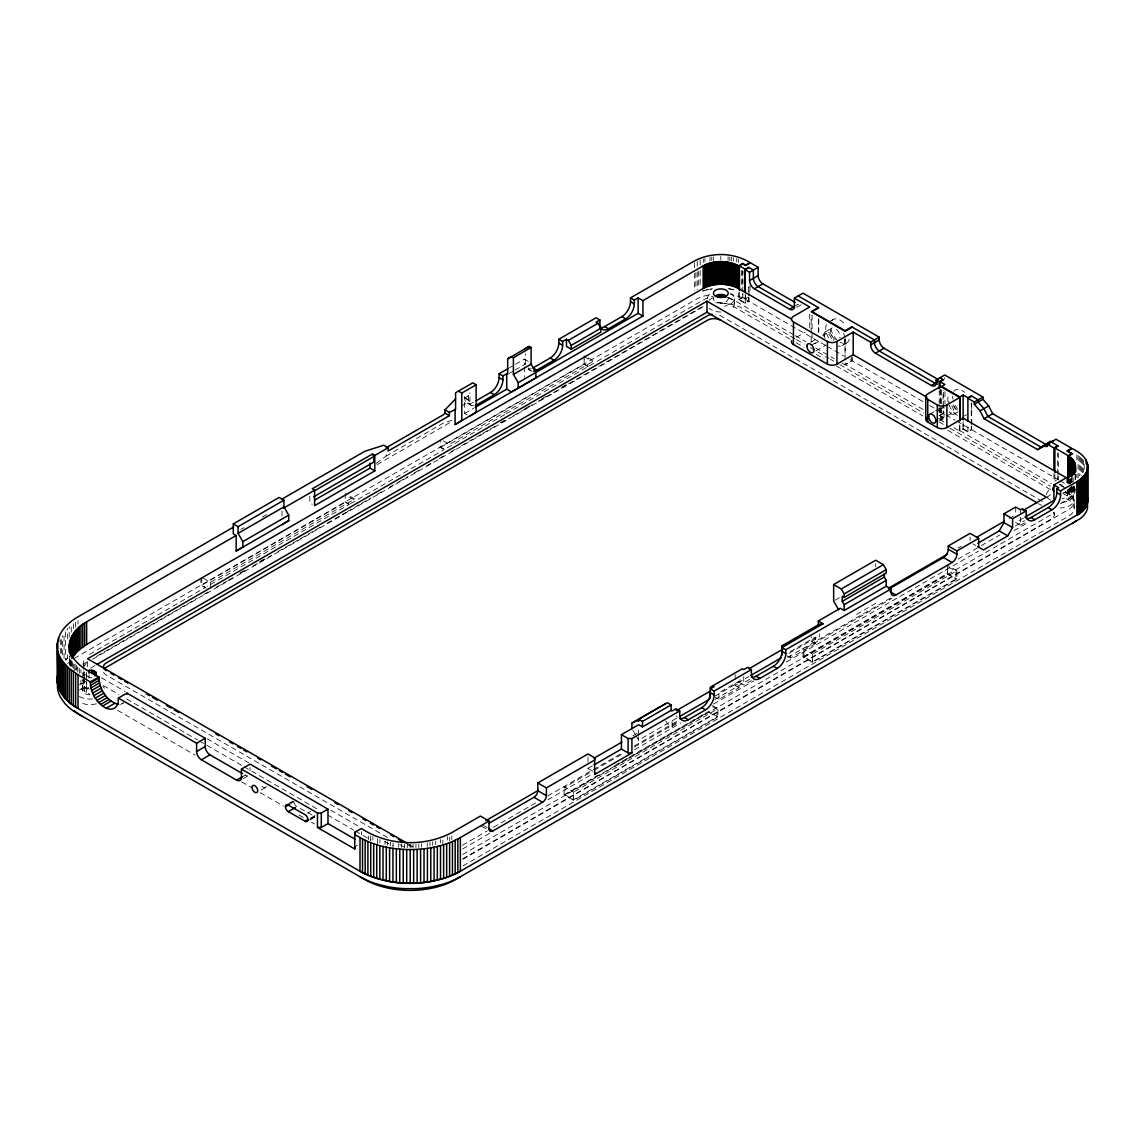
<?xml version="1.0" encoding="UTF-8"?>
<svg xmlns="http://www.w3.org/2000/svg" width="1145" height="1145" viewBox="0 0 1145 1145"><rect width="100%" height="100%" fill="white"/><g stroke="black" fill="none" stroke-linecap="round" stroke-linejoin="round"><path stroke-width="0.75" stroke-dasharray="5 3.75" d="M60.313 653.409L60.313 639.239M61.401 653.28L61.401 639.096M62.646 654.94L62.646 635.446M64.063 658.418L64.063 633.614M65.623 631.811L65.623 660.164L69.215 656.715M67.34 658.418L67.34 654.868M67.34 638.924L67.34 628.29M69.215 637.221L69.215 626.601M69.487 665.03L69.487 656.185M69.702 656.099L69.702 665.116L71.176 660.193M70.045 664.715L70.045 656.5M70.546 666.361L70.546 659.405M71.176 666.247L71.176 659.291M71.219 632.04L71.219 624.955M71.949 666.118L71.949 660.894M72.851 667.692L72.851 660.737M73.352 628.677L73.352 623.367M73.895 669.252L73.895 662.282M75.055 669.038L75.055 663.814M75.627 627.159L75.627 621.85M76.357 670.526L76.357 665.302M77.774 671.972L77.774 666.748M78.032 623.925L78.032 620.39M79.32 673.375L79.32 668.15M80.98 679.958L80.98 688.66L89.739 694.228M80.98 673.002L80.98 669.524M82.769 689.977L82.769 679.529M82.769 677.797L82.769 669.095M83.571 669.267L83.571 662.64M84.644 691.236L84.644 680.803M84.644 679.057L84.644 672.101M86.634 692.439L86.634 682.005M86.634 680.259L86.634 673.303M282.028 515.908L282.028 510.742M309.823 496.272L309.823 502.913L312.213 504.301M361.434 834.891L361.434 831.685M368.604 839.571L368.604 836.093M370.694 840.716L370.694 835.506M372.884 840.072L372.884 836.594M377.506 843.793L377.506 838.569M379.954 842.949L379.954 839.471M385.035 844.523L385.035 841.031M376.175 463.367L386.208 456.025L386.208 452.719M387.683 845.196L387.683 841.704M390.373 845.797L390.373 842.305M393.107 846.312L393.107 842.834M398.703 847.128L398.703 843.636M401.551 847.414L401.551 843.922M404.414 847.615L404.414 844.137M407.291 847.729L407.291 844.251M410.182 847.772L410.182 844.294M413.073 847.729L413.073 844.251M415.95 847.615L415.95 844.137M418.812 847.414L418.812 843.922M421.646 847.128L421.646 843.636M427.257 846.312L427.257 842.834M429.99 845.797L429.99 842.305M432.681 845.196L432.681 841.704M435.315 844.523L435.315 841.031M440.41 842.949L440.41 839.471M504.716 414.647L444.589 449.355L440.768 447.151L440.768 440.968M442.843 843.793L442.843 840.315M447.48 840.072L447.48 836.594M449.67 840.716L449.67 837.238M451.76 839.571L451.76 836.093M473.271 402.425A12.166 7.027 -60 0 1 464.67 397.458L464.67 394.896M473.801 405.774A12.166 7.027 -60 0 1 468.491 399.662L468.491 395.841L464.67 393.622M461.306 406.06L469.922 401.094L469.922 392.792M515.035 370.064L525.355 364.11L524.396 363.552L528.217 361.348L524.396 359.129L524.396 362.965A12.166 7.027 -60 0 0 524.567 364.811M525.355 364.11L525.355 353.776M712.691 706.794L716.999 709.27L716.999 716.999L573.631 799.782L565.029 794.816L565.029 787.087L592.766 771.057M573.631 799.782L573.631 792.054L717.958 708.726L717.958 716.999L573.631 800.326L564.07 794.816L564.07 786.529L573.631 792.054L573.631 800.326M440.768 447.151L584.136 364.382L584.136 359.745M591.979 770.714L587.957 768.395L587.957 763.586M587.957 761.983L587.957 753.982M676.538 718.287L638.624 740.171L638.624 736.75M638.624 735.033L638.624 728.163M665.617 720.749L667.292 723.626L672.072 726.388L672.072 717.815M718.903 699.352L718.903 692.754L738.983 681.175L738.983 687.759L718.903 699.352L715.081 697.133M749.059 297.686L749.059 301.221L745.238 303.425L738.511 299.546L738.511 291.66M735.162 674.548L735.162 685.554L739.942 682.792L739.942 679.629M748.544 297.056L745.667 298.716L742.804 297.056L742.804 293.506M742.804 291.746L742.804 270.478M745.238 303.425L745.238 295.553M745.667 298.716L745.667 295.167M749.059 295.911L749.059 287.051M948.79 567.176L955.946 571.312L955.946 579.041L812.578 661.824L803.976 656.858L803.976 649.129L891.855 598.391M809.715 327.871L809.715 310.467M811.147 341.797L811.147 334.712M811.147 332.937L811.147 315.219M815.44 643.604L790.594 657.96L790.594 651.376L815.44 637.021L815.44 643.604L811.619 641.4L811.619 636.692M812.578 661.824L812.578 654.096L956.905 570.768L956.905 579.041L812.578 662.368L803.017 656.858L803.017 648.571L812.578 654.096L812.578 662.368M811.619 641.4L819.276 636.992L819.276 633.815M852.252 357.254L852.252 360.789L845.082 364.926L845.082 361.391M845.082 359.616L845.082 338.362M939.229 404.385L939.229 388.728M803.976 656.858L947.344 574.074L947.344 567.891M971.719 426.226L971.719 429.776L967.897 431.98L963.117 429.218L959.782 431.15L959.782 420.115M963.117 429.218L963.117 421.331M967.897 431.98L967.897 424.351M971.246 425.954L971.246 429.504L967.897 431.436L963.117 428.674L959.782 430.606L959.782 423.521M971.246 424.18L971.246 402.925M971.719 424.451L971.719 403.197M1023.344 518.07L1015.687 522.478L1020.467 525.24L1020.467 514.935M1020.467 513.218L1020.467 509.783M1053.915 473.772L1053.915 481.644L1056.463 480.17M1057.751 479.44L1057.751 475.891M1057.751 474.116L1057.751 452.862M1068.256 483.619L1068.256 478.882M1074.196 508.137L1074.196 501.51M84.172 675.121L84.172 671.972L83.241 674.205L84.644 676.351M89.224 688.875L84.644 687.386L83.241 685.24L83.413 677.768M1060.513 503.771C1066.224 500.15 1077.245 496.515 1074.84 487.384M83.413 684.08L84.172 683.007M74.253 658.389L697.634 298.487A37.184 21.469 0 0 1 711.202 294.537M509.496 367.745L513.976 365.155M515.465 364.296L524.396 359.129M467.045 414.833L464.67 413.459L464.67 398.045L468.491 395.841M509.153 373.456L513.575 370.908M240.922 529.434L243.985 527.659M262.334 517.068L266.928 514.42M386.208 456.025L443.645 422.877L452.175 420.315M464.67 413.459L473.672 408.25M377.034 464.641L452.504 421.059M201.821 577.395L201.821 585.109L345.189 502.34L349.01 504.544L207.173 586.426M203.252 578.211L210.422 582.361L354.75 499.034L345.189 493.509M89.51 654.367L205.642 587.328L201.821 585.109M350.556 503.657L443.043 450.257M506.262 413.76L704.089 299.532A20.281 11.708 0 0 1 713.178 296.512M239.706 573.173L245.874 569.609M259.743 561.594L265.912 558.044M500.25 422.748L506.405 419.184M524.911 408.507L531.08 404.944M541.871 398.718L546.494 396.041M561.909 387.153L568.077 383.589M82.812 664.3L87.464 661.624M96.752 656.257L197.441 598.119M203.638 594.541L209.836 590.963M216.033 587.399L227.311 580.887M228.413 580.243L234.61 576.665M240.808 573.087L247.263 569.351M253.202 565.931L271.837 555.168M277.977 551.632L321.359 526.586M327.112 523.265L346.148 512.273M347.064 511.743L360.088 504.215M361.634 503.328L370.923 497.96M377.12 494.382L383.317 490.804M389.515 487.226L397.258 482.761M398.803 481.859L408.107 476.492M414.304 472.928L420.501 469.35M426.699 465.772L432.882 462.194M439.079 458.615L445.276 455.037M450.901 451.788L457.671 447.881M461.65 445.577L472.398 439.379M476.263 437.147L482.46 433.569M483.147 433.168L495.427 426.083M501.038 422.834L509.253 418.097M513.432 415.692L519.63 412.114M521.533 411.012L532.282 404.8M538.222 401.38L699.309 308.363A30.414 17.561 0 0 1 701.856 307.06M92.602 659.205L704.089 306.159M90.684 668.036L95.336 665.345M738.511 299.546L742.804 297.056M739.455 292.447L739.455 299.546L742.804 297.614L745.667 299.26L748.057 297.886M739.455 299.546L745.238 302.881L748.587 300.949L748.587 297.399M794.372 306.416L798.194 304.198A6.755 3.907 60 0 1 797.55 306.588M796.791 307.289L801.572 304.541M120.654 704.504L123.517 702.844A19.808 11.436 60 0 1 120.483 704.103M796.419 337.288L805.278 332.179M829.71 321.502L833.302 319.426M825.216 331.907L831.9 328.042M810.846 342.155L816.728 338.748M822.625 335.342L825.574 333.639M811.147 345.346L818.317 341.196M814.782 343.801L818.789 341.482M815.913 350.928L826.218 344.974M842.033 345.604L846.813 342.842M242.869 776.582L245.731 774.922M242.897 778.843L248.637 775.537M261.189 790.05L265.497 787.56M929.711 414.189L934.134 411.627M935.608 410.783L940.031 408.221M940.66 409.08L944.01 407.148L944.01 418.183L940.66 420.115L945.069 422.662M939.229 407.548L939.229 415.42L943.051 413.216L943.051 390.187M940.174 408.336L940.174 415.42L943.523 413.488L943.523 404.629M939.201 420.415L945.097 417.009M946.572 416.15L952.468 412.758M938.542 418.34L941.619 420.115L944.954 418.183L940.174 415.42M954.071 414.104L958.093 411.785M289.155 803.16L293.005 801.099M289.842 803.389L293.306 801.4M291.188 803.361L294.05 801.715M964.147 416.093L966.537 414.705M307.905 813.022L310.782 811.361M310.782 817.988L315.075 815.498M310.08 819.133L314.975 816.299M310.395 819.419L315.075 816.714L296.913 806.681A4.05 2.347 60 0 1 294.151 802.616M309.937 819.849L314.231 817.358M354.735 846.77L357.412 845.225M835.12 600.252L839.543 597.704M1068.027 483.992L1071.605 481.916M632.841 735.791L639.039 732.213M958.021 548.054L961.113 546.265M1009.117 518.556L1013.754 515.865M1069.373 488.729L1071.605 487.441M1068.256 489.917L1072.564 487.441M587.957 768.395L592.523 765.762M715.067 696.045L748.973 676.466M789.034 653.337L818.317 636.434L819.276 636.992M856.546 614.436L875.667 603.401M462.523 845.167L487.298 830.855M493.495 827.277L536.848 802.244M547.682 795.99L622.408 752.852M634.402 745.925L677.754 720.892M714.909 699.438L750.533 678.885M787.688 657.43L890.538 598.048M958.021 559.089L979.691 546.58M981.236 545.678L999.828 534.958M1015.314 526.013L1024.603 520.646M594.312 770.17L623.61 753.267M634.402 747.027L679.1 721.221M672.072 726.388L679.586 722.051M739.942 682.792L743.763 684.996L751.277 680.66M1020.467 525.24L1026.593 521.705M462.609 848.975L490.489 832.873M547.797 799.797L592.724 773.848M634.545 749.703L681.017 722.881M713.535 704.103L753.811 680.846M786.343 662.068L978.417 551.174M1014.041 530.607L1027.981 522.549M564.07 794.816L597.847 775.308M614.736 765.561L708.397 711.489L717.958 716.999M803.017 656.858L947.344 573.53L956.905 579.041M565.029 794.816L708.397 712.033L716.999 716.999M462.694 854.442L1051.539 514.477A9.461 5.467 0 0 0 1053.586 512.702M462.694 858.865L1051.539 518.9A9.461 5.467 0 0 0 1052.713 512.001M462.966 859.251L1068.256 509.783A20.281 11.708 0 0 0 1068.256 493.237L1065.208 491.463M462.966 865.878L1068.256 516.409A20.281 11.708 0 0 0 1068.256 499.85L1063.619 497.173M703.302 290.816L704.934 290.343M706.594 289.914L713.564 288.697M89.224 677.84L91.901 677.697M728.077 288.697L735.047 289.914M825.617 345.418L744.007 298.487A37.184 21.469 0 0 0 730.438 294.537M827.162 346.32L844.123 356.109M850.291 359.673L923.643 402.009M929.754 405.545L944.367 413.975M945.913 414.876L955.159 420.215M956.705 421.102L1058.495 479.869M1060.027 480.757L1066.195 484.321M1072.364 487.884L1075.456 489.659M1059.325 484.22L1063.791 486.797M939.229 415.42L944.01 418.183M1061.086 485.781L1065.394 488.271M793.786 334.769L732.771 299.532A20.281 11.708 0 0 0 728.563 297.671M795.303 335.642L805.994 341.811M923.228 409.495L845.082 364.382L851.765 360.518L851.765 356.968M959.782 430.606L1051.453 483.533M815.77 348.008L834.276 358.7M841.99 363.151L845.082 364.926M953.899 427.758L959.782 431.15M794.959 338.763L742.332 308.363A30.414 17.561 0 0 0 717.414 303.339M796.519 339.65L804.248 344.115M810.445 347.694L829.023 358.428M830.569 359.315L833.674 361.104M839.857 364.683L923.457 412.944M938.943 421.89L948.232 427.242M949.777 428.144L1050.409 486.239M1062.789 493.395L1072.078 498.748A30.414 17.561 0 0 1 1074.353 500.222M789.978 339.192L732.771 306.159A20.281 11.708 0 0 0 715.782 302.838M796.161 342.756L803.89 347.221M816.256 354.363L823.985 358.829M836.351 365.971L922.927 415.95M947.674 430.234L1051.253 490.031M1042.265 501.395L720.82 315.82A9.461 5.467 0 0 0 715.983 314.317M1038.558 503.685L1041.649 505.46M972.921 543.861L975.783 545.521M588.229 357.913L593.697 361.061L449.37 444.389L440.768 439.422M956.905 570.768L947.344 565.244L947.344 573.53M584.136 356.653L592.738 361.62M588.229 366.2L584.136 363.824L584.136 355.551M584.136 364.382L587.957 366.586M947.344 574.074L955.946 579.041M528.188 369.277L530.736 370.737M464.67 397.458L468.491 399.662M467.189 403.026L471.01 405.23M443.902 449.527L439.809 447.151L439.809 443.845M786.772 655.756L790.594 657.96M735.162 685.554L738.983 687.759M712.491 705.578L717.958 708.726M353.791 499.578L345.189 494.611L345.189 502.34M345.189 501.782L349.282 504.158M206.315 588.272L200.862 585.109L200.862 578.497M483.304 825.445L487.126 827.649M481.558 826.261L487.283 829.567M408.393 843.994L414.576 847.558M407.577 844.624L412.214 847.314M387.497 837.453L106.227 675.063A9.461 5.467 0 0 1 103.637 672.272M399.848 844.581L404.486 847.257M101.476 677.84L125.063 691.451M207.002 738.768L248.751 762.856M330.69 810.173L360.589 827.434M384.806 841.418L392.978 846.126M103.422 685.583L118.88 694.5M126.608 698.965L197.727 740.028M199.273 740.915L242.568 765.919M244.114 766.806L318.324 809.658M327.599 815.011L353.877 830.182M355.422 831.07L370.88 840.001M117.62 710.329L195.079 755.056M241.566 781.892L250.855 787.259M260.158 792.626L283.387 806.037M298.888 814.982L303.539 817.673M311.283 822.139L314.374 823.928M464.67 398.045L469.922 401.094M89.51 677.539L87.75 676.394A20.281 11.708 0 0 1 83.742 670.798M1069.101 479.397L1072.021 481.673M632.77 730.095L635.275 734.417M636.105 735.863L638.624 740.171M875.696 563.569L875.71 566.875M250.039 767.451L250.039 770.771M1084.186 464.383L1084.186 471.468M1083.356 459.889L1083.356 472.298M1082.454 458.973L1082.454 473.157M1081.481 458.086L1081.481 475.805M1080.436 457.227L1080.436 474.946M1079.306 456.397L1079.306 475.891M1078.118 455.595L1078.118 478.639M1076.858 454.837L1076.858 460.147M1076.858 474.331L1076.858 477.866M1075.556 474.459L1075.556 479.683M1075.312 474.789L1075.47 480.07M1075.098 474.502L1075.098 479.726M1074.511 486.324L1074.511 493.28M1074.124 486.997L1074.124 493.953M1073.681 485.924L1073.652 500.136M1073.18 477.694L1073.18 484.822M1073.18 486.568L1073.18 495.27M1072.636 487.197L1072.636 495.899M1072.021 477.379L1072.021 484.335M1072.021 486.081L1072.021 496.515M1071.605 478.381L1071.605 482.131M1071.376 477.594L1071.376 486.668M1071.376 488.414L1071.376 497.116M1070.661 478.553L1070.661 485.509M1070.661 487.255L1070.661 497.689M1069.902 479.111L1069.902 486.067M1069.902 487.813L1069.902 498.247M1069.101 479.64L1069.101 483.133M1069.101 490.089L1069.101 498.791M1068.256 478.753L1068.256 487.126M1068.256 488.858L1068.256 499.306M1067.784 479.369L1067.784 482.904M1067.569 494.611L1067.569 489.101A7.428 4.294 0 0 1 1063.848 492.808M1066.825 479.369L1066.825 482.904M1058.223 453.134L1058.223 474.402M1058.223 476.177L1058.223 479.712M1054.874 474.56L1054.874 481.644M1054.302 512.087L1054.302 515.035M1015.687 507.035L1015.687 513.905M970.058 536.905L970.058 540.44M963.117 421.589L963.117 428.674M944.954 391.604L944.954 404.013M943.523 392.234L943.523 402.868M941.619 390.001L941.619 420.115M940.66 389.93L940.66 420.115M940.174 388.842L940.174 406.561M845.082 339.578L845.082 355.522M818.789 318.453L818.789 332.623M818.317 319.942L818.317 332.351M812.106 315.219L812.106 331.163M812.106 332.937L812.106 341.797M749.975 285.592L749.975 292.691M748.587 286.78L748.587 295.625M745.667 295.725L745.667 299.26M745.238 294.022L745.238 302.881M743.763 676.437L743.763 684.996M742.804 271.036L742.804 286.98M742.804 294.065L742.804 297.614M741.473 270.649L741.473 288.354M738.339 258.927L738.339 262.477M736.722 258.455L736.722 262.005M734.331 298.716L734.331 304.226M733.344 257.654L733.344 261.189M731.612 257.324L731.612 260.86M729.852 257.038L729.852 260.588M728.077 256.809L728.077 260.359M720.82 256.394L720.82 259.944M713.564 256.809L713.564 260.359M711.789 257.038L711.789 260.588M710.029 257.324L710.029 260.86M704.934 258.455L704.934 262.005M703.302 258.927L703.302 262.477M700.167 260.015L700.167 268.875M700.167 270.649L700.167 286.594M698.679 271.25L698.679 287.195M697.233 261.275L697.233 270.12M697.233 271.895L697.233 289.613M695.859 272.582L695.859 288.526M694.543 262.677L694.543 271.537M694.543 273.311L694.543 291.03M524.396 366.972L524.396 377.249M210.422 582.361L210.422 588.53M89.052 674.82L89.052 677.983M87.593 661.939L87.593 666.662M86.533 672.187L86.533 676.91M86.677 682.091L86.677 688.403M84.644 677.926L84.644 687.386M83.413 673.045L83.413 676.194M83.241 677.353L83.241 685.24M82.554 685.053L82.554 690.578M266.227 786.5A4.05 2.347 60 0 1 263.464 787.359A4.05 2.347 60 0 1 260.688 783.309M677.353 717.271A12.166 7.027 -60 0 1 676.552 716.011M531.323 368.704A12.166 7.027 -60 0 1 528.217 369.019M532.039 371.223A12.166 7.027 -60 0 1 528.389 367.015M247.649 775.838A6.755 3.907 60 0 1 245.259 775.194M1060.141 484.807A7.428 4.294 0 0 1 1062.059 484.95M1065.394 491.577A7.428 4.294 0 0 1 1062.059 498.762M728.005 297.6A7.428 4.294 0 0 1 720.82 303.01A7.428 4.294 0 0 1 713.636 297.6M1063.633 492.593A13.511 7.8 0 0 1 1073.538 501.152A13.511 7.8 0 0 1 1060.141 507.936M1047.074 498.118A13.511 7.8 0 0 1 1053.371 493.366M727.576 297.471A13.511 7.8 0 0 1 730.381 309.751M720.82 312.041A13.511 7.8 0 0 1 709.113 308.134M709.113 300.333A13.511 7.8 0 0 1 714.065 297.471M730.381 293.192A13.511 7.8 0 0 1 724.313 306.245M707.309 298.716A13.511 7.8 0 0 1 711.26 293.192M1069.688 489.101A13.511 7.8 0 0 1 1072.622 497.603A13.511 7.8 0 0 1 1060.141 502.412M1050.58 500.136A13.511 7.8 0 0 1 1047.074 496.629M1046.616 494.611A13.511 7.8 0 0 1 1050.58 489.101M825.001 338.305A5.067 2.92 60 0 1 827.649 333.653A5.067 2.92 60 0 1 831.571 341.11M951.724 405.817A5.067 2.92 60 0 1 953.241 411.856A5.067 2.92 60 0 1 949.005 411.828M73.466 671.142A64.206 37.069 0 0 1 78.318 667.192M67.698 663.585A70.976 40.977 0 0 1 70.804 660.908M84.258 665.674A20.281 11.708 0 0 1 85.116 658.16M84.258 666.233A20.281 11.708 0 0 1 86.29 663.413M702.228 291.159A37.184 21.469 0 0 1 712.548 288.812M729.093 288.812A37.184 21.469 0 0 1 735.691 290.071M65.852 659.921A70.976 40.977 0 0 1 67.698 658.074M944.725 377.764A6.755 3.907 60 0 1 944.553 379.095M96.266 703.817A14.871 8.587 0 0 1 79.463 702.1M79.463 689.963A14.871 8.587 0 0 1 88.695 687.487M90.083 694.8A7.428 4.294 0 0 1 82.626 691.136A7.428 4.294 0 0 1 87.965 686.385M88.165 689.161A7.428 4.294 0 0 1 82.626 685.612A7.428 4.294 0 0 1 86.176 681.304M92.573 698.965A14.871 8.587 0 0 1 79.463 696.589M79.463 684.438A14.871 8.587 0 0 1 86.133 682.22M102.864 686.227A14.871 8.587 0 0 1 104.352 688.288M957.377 409.896A6.755 3.907 60 0 1 953.241 404.757M953.084 404.843A6.755 3.907 60 0 1 955.102 412.901A6.755 3.907 60 0 1 949.448 412.858M948.303 402.081A6.755 3.907 60 0 1 949.448 402.196M835.278 339.407A6.755 3.907 60 0 1 830.669 332.651A6.755 3.907 60 0 1 832.887 327.728M836.523 329.273A6.755 3.907 60 0 1 839.9 337.99M823.971 336.515A6.755 3.907 60 0 1 827.964 331.921A6.755 3.907 60 0 1 833.374 340.509M957.377 408.421A13.511 7.8 60 0 1 955.402 405.53M952.926 399.147A13.511 7.8 60 0 1 952.597 396.113M953.885 391.332A13.511 7.8 60 0 1 964.634 392.392M971.389 404.099A13.511 7.8 60 0 1 970.445 411.928M849.289 339.321A13.511 7.8 60 0 1 840.058 342.169M837.582 340.366A13.511 7.8 60 0 1 830.497 325.609M831.785 320.829A13.511 7.8 60 0 1 844.838 324.336M844.838 339.407A13.511 7.8 60 0 1 837.754 345.976M828.522 337.789A13.511 7.8 60 0 1 827.005 323.591M843.564 333.152A13.511 7.8 60 0 1 844.509 336.372M957.377 415.42A13.511 7.8 60 0 1 949.105 405.13M948.146 401.909A13.511 7.8 60 0 1 949.105 394.08"/><path stroke-width="1.5" d="M1087.034 495.942L1087.521 502.54A37.184 21.469 0 0 1 1079.649 513.518L460.362 871.245C429.747 887.418 390.617 887.418 360.002 871.245L78.032 708.454C68.056 702.729 58.467 693.541 57.336 681.49L57.336 643.805C58.467 631.754 68.056 622.565 78.032 616.84L233.694 526.972M57.593 683.493L57.593 641.801M58.023 685.483L57.336 643.805M58.61 687.472L58.023 651.834M58.61 641.372L58.61 637.822M59.383 689.433L59.383 655.77L58.61 653.809M60.313 691.365L60.313 657.702L59.383 655.77M61.401 693.283L61.401 659.62L60.313 657.702M62.646 661.495L69.215 668.58L78.032 674.791L78.032 708.454L74.253 706.093A70.976 40.977 0 0 1 64.979 698.078L62.646 695.158L62.646 661.495L61.401 659.62M64.063 696.99L64.063 663.327M65.623 698.793L65.623 665.13M67.34 700.54L67.34 666.877M69.215 702.243L69.215 668.58M69.487 652.85C66.811 639.683 75.456 627.646 86.634 621.807L236.156 535.502L233.279 533.842L233.294 523.909L279.165 497.431L283.946 500.193L283.946 506.877L288.726 515.15L288.726 520.674L236.156 551.017L236.156 535.502M69.702 652.936L69.702 642.488M70.045 651.276L70.045 640.828M70.546 655.913L70.546 639.196M71.219 703.889L71.219 670.226M71.176 654.969L71.176 637.565M71.949 658.59L71.949 635.962M72.851 634.373L72.851 657.001L77.774 650.99L86.634 644.435L703.144 288.497C713.922 282.801 727.719 282.801 738.511 288.497L791.295 318.983M73.352 705.463L73.352 671.814M73.895 655.455L73.895 632.827M75.055 653.924L75.055 631.296M75.627 706.995L75.627 673.332M76.357 652.435L76.357 629.807M77.774 650.99L77.774 628.362M79.32 649.587L79.32 626.959M80.98 648.213L80.98 625.599M82.769 646.911L82.769 624.283M84.644 645.637L84.644 623.023M86.634 644.435L86.634 621.807M118.708 704.189A19.808 11.436 60 0 1 114.858 703.245L106.256 708.211C96.609 703.416 90.326 692.596 90.355 681.89L98.957 676.924C86.405 670.326 68.385 661.051 69.487 644.148M114.858 703.245C105.211 698.45 98.928 687.63 98.957 676.924M236.156 551.017L242.84 547.153L242.84 541.642L238.074 533.355L238.074 526.686L283.946 500.193M374.816 455.438L372.426 454.05L312.213 488.829L314.603 490.217L314.603 505.675L374.816 470.867L374.816 455.438L388.126 447.752L383.761 445.219L364.711 451.33L281.484 499.392M317.466 827.449L317.466 813.022L241.438 769.096L250.039 764.13L327.985 809.157L327.985 823.584L321.287 827.449L317.466 827.449L354.735 848.975L354.75 832.329L361.434 828.465C387.783 845.869 423.922 847.3 451.76 832.615L480.428 816.056L489.029 821.022L489.029 828.751A5.41 3.12 -60 0 0 492.865 830.955L542.558 802.259A5.41 3.12 -60 0 0 546.38 795.646L546.38 787.917L537.778 782.951L537.778 790.68A5.41 3.12 -60 0 1 533.956 797.292L488.772 823.384M321.287 827.449L321.287 813.022L327.985 809.157M354.75 832.329L354.75 834.548L360.002 837.582L360.002 871.245L364.096 873.42A70.976 40.977 0 0 0 377.964 878.773L388.255 881.235A70.976 40.977 0 0 0 404.614 883.124L415.75 883.124A70.976 40.977 0 0 0 432.109 881.235L442.399 878.773A70.976 40.977 0 0 0 456.268 873.42L460.362 871.245L460.362 837.582L489.029 821.022M362.521 872.633L362.521 838.97L360.002 837.582M365.155 873.936L365.155 840.273L362.521 838.97M367.903 875.181L367.903 841.518L365.155 840.273M314.446 500.236L370.035 468.105L370.035 463.153M370.751 876.34L370.751 842.677L367.903 841.518M373.699 877.413L373.699 843.75L370.751 842.677M376.734 878.401L376.734 844.738L373.699 843.75M379.839 879.303L379.839 845.64L376.734 844.738M383.017 880.119L383.017 846.456L379.839 845.64M386.28 880.849L386.28 847.185L383.017 846.456M388.126 447.752L388.126 451.058L449.37 415.692L449.37 412.386L445.004 409.867L455.581 398.861M389.586 881.478L389.586 847.815L386.28 847.185M392.935 882.008L392.935 848.345L389.586 847.815M396.342 882.451L396.342 848.788L392.935 848.345M399.762 882.795L399.762 849.132L396.342 848.788M403.226 883.038L403.226 849.375L399.762 849.132M406.704 883.196L406.704 849.533L403.226 849.375M410.182 883.239L410.182 849.576C427.486 849.49 445.162 846.155 460.362 837.582M413.66 883.196L413.66 849.533M417.138 883.038L417.138 849.375M420.587 882.795L420.587 849.132M424.022 882.451L424.022 848.788M427.428 882.008L427.428 848.345M430.778 881.478L430.778 847.815M434.084 880.849L434.084 847.185M437.333 880.119L437.333 846.456M440.524 879.303L440.524 845.64M443.63 878.401L443.63 844.738M446.664 877.413L446.664 843.75M449.613 876.34L449.613 842.677M452.461 875.181L452.461 841.518M455.195 873.936L455.195 840.273M457.843 872.633L457.843 838.97M449.37 412.386L455.567 409.366L455.581 392.764L472.785 382.831L476.148 384.777L476.148 412.372L469.436 416.222M476.134 400.764L490.475 392.492A12.166 7.027 -60 0 0 499.077 377.592L499.077 373.757L508.008 368.604M475.404 405.402A12.166 7.027 -60 0 0 477.093 404.629L494.296 394.696A12.166 7.027 -60 0 0 502.898 379.796L502.898 375.961L506.72 373.757L507.679 374.315L507.679 358.829L511.5 356.625L513.404 357.727L531.094 347.507L531.094 364.182L535.874 372.469L535.874 377.993L455.109 424.494L455.109 409.08M518.184 388.198L518.184 382.688L513.404 374.386L513.404 357.727M566.46 339.263L566.46 346.448L571.24 349.211L571.24 345.346L568.364 340.38L566.46 339.263L562.639 341.482L562.639 345.303A12.166 7.027 -60 0 1 554.037 360.203L536.819 370.136L532.997 367.931L550.215 357.999A12.166 7.027 -60 0 0 558.817 343.099L558.817 339.263L596.087 317.752L599.908 319.956L599.908 323.792A12.166 7.027 -60 0 0 608.51 328.758L625.714 318.825A12.166 7.027 -60 0 0 634.316 303.926L634.316 300.09L638.137 297.886L642.917 300.648L703.144 265.883C713.922 260.173 727.719 260.173 738.511 265.883L742.804 263.393L745.667 265.053L749.975 262.563C733.573 252.401 711.546 251.957 694.543 260.917L630.494 297.886L630.494 301.707A12.166 7.027 -60 0 1 621.892 316.607L604.689 326.54A12.166 7.027 -60 0 1 599.908 327.627M884.312 573.702L884.312 577.051L886.23 580.358L886.23 586.183L891.01 588.945L785.813 649.716L785.813 653.537A12.166 7.027 -60 0 1 777.212 668.437L760.008 678.37A12.166 7.027 -60 0 1 751.406 673.403L751.406 669.582L714.136 691.093L714.136 694.929A12.166 7.027 -60 0 1 705.535 709.828L688.317 719.761A12.166 7.027 -60 0 1 679.715 714.795L679.729 710.973L631.925 738.525L631.925 752.952L594.656 774.464L594.656 757.833L587.957 753.982L537.778 782.951M631.925 752.952L628.104 752.952L621.42 749.088L621.42 734.661L638.624 724.728L642.445 726.946L671.113 710.401L671.142 704.891L667.32 702.672L638.638 719.217L638.624 721.493L636.72 720.391L631.925 723.139L631.925 728.664M628.104 752.952L628.104 738.525L621.42 734.661M96.881 664.458L706.966 312.227L706.966 301.192L1046.272 497.102L1023.043 510.513M710.301 698.321L710.301 687.243L742.332 668.752L743.763 669.582L747.585 667.378L751.406 669.582M749.059 267.558L745.238 269.762L745.238 292.39L745.238 269.218L739.455 265.883L739.455 290.687M938.428 379.653L884.026 348.237A6.755 3.907 60 0 1 879.245 339.965L879.245 337.202L802.974 293.163L794.372 298.129L794.372 306.416A6.755 3.907 60 0 1 789.592 309.164L754.326 288.798A6.755 3.907 60 0 1 749.546 280.525L749.546 272.252L758.147 267.286L750.447 262.835L745.667 265.597L742.804 263.951L739.455 265.883M795.131 302.437L762.928 283.831A6.755 3.907 60 0 1 758.147 275.559L758.147 267.286M781.992 655.341L781.992 645.823L819.276 624.311L823.098 623.782L818.317 620.991L840.344 608.267L844.166 610.485L886.23 586.183M926.935 397.286L853.197 354.721L836.952 364.11A6.755 3.907 0 0 1 827.391 364.11L793.456 344.516L793.456 321.888A6.755 3.907 0 0 1 793.456 316.378L809.715 306.989L794.372 298.129M818.317 626.143L818.317 620.991M827.391 364.11L827.391 341.482L793.456 321.888M836.952 364.11L836.952 341.482L853.197 332.093L870.644 342.169L879.245 337.202M853.197 354.721L853.197 332.093M891.01 588.945L891.01 592.266A6.755 3.907 -60 0 0 895.791 595.028L952.11 562.51A6.755 3.907 -60 0 0 956.876 554.223L956.876 550.917L978.66 538.336L970.058 533.37L948.275 545.95L948.275 549.256A6.755 3.907 -60 0 1 943.509 557.543L888.706 589.174M925.761 419.285L925.775 396.657M927.751 422.047L927.751 399.419A6.755 3.907 0 0 1 927.751 393.909L940.66 386.452L959.782 397.487L959.782 420.115L946.872 427.572A6.755 3.907 0 0 1 937.311 427.572L927.751 422.047A6.755 3.907 0 0 1 926.677 417.338M1053.114 441.455L1050.251 441.455L1046.272 444.661L992.672 413.717L988.693 405.903L982.954 399.29L982.954 397.072L944.725 375.002L936.123 379.968L936.123 382.731A6.755 3.907 60 0 1 931.343 385.493L875.424 353.204A6.755 3.907 60 0 1 870.644 344.931L870.644 342.169M939.229 388.728L939.229 381.757L936.123 379.968M967.897 420.945L967.897 397.773L963.117 395.011L959.782 396.943L941.619 386.452L944.954 384.52L940.174 381.757L940.174 387.082M1026.206 518.599A12.166 7.027 -60 0 0 1030.987 517.511L1048.19 507.578A12.166 7.027 -60 0 0 1056.792 492.679L1056.792 488.858L1060.613 491.019C1069.459 484.55 1087.063 480.327 1087.75 466.473C1087.621 457.585 1079.12 452.118 1072.078 448.539L1067.784 451.015L1072.564 453.778L1068.256 456.254C1077.602 459.832 1077.602 473.1 1068.256 476.678L1053.93 484.95L1053.93 500.408L1024.861 517.182M1066.825 478.052L1053.915 470.609L1053.915 447.996L1057.751 445.777M1068.256 478.882L1068.256 456.254M642.445 726.946L642.459 721.436L671.142 704.891M844.151 597.418L844.166 593.926L841.289 588.959L833.646 584.537L875.696 560.248L883.353 564.671L886.216 569.637L886.216 573.13L844.151 597.418L842.248 596.316L842.248 601.34L844.166 604.646L844.166 610.485M1076.858 481.644L1076.858 515.307C1083.07 511.901 1089.009 505.331 1087.521 497.731M57.465 676.266L57.336 681.49M57.465 681.776L57.465 688.217A70.976 40.977 0 0 0 60.714 697.663L64.979 703.602A70.976 40.977 0 0 0 74.253 711.603L364.783 879.517A64.206 37.069 0 0 0 455.581 879.517L1079.649 519.028A37.184 21.469 0 0 0 1087.521 508.051L1087.521 503.242M285.448 806.681L286.293 804.821L287.567 804.706L305.042 814.682A4.05 2.347 60 0 1 307.905 819.648L307.075 821.495L305.787 821.609L288.311 811.648A4.05 2.347 60 0 1 285.448 806.681L289.742 804.191M57.593 675.464L57.465 682.692A70.976 40.977 0 0 0 60.714 692.138L62.646 695.158M977.887 543.202L999.199 530.894L1003.979 522.621L1003.979 513.79L1015.687 507.035L1020.467 509.783L1022.385 508.681L1026.206 510.899L1026.206 514.763A12.166 7.027 -60 0 0 1034.808 519.73L1052.012 509.797A12.166 7.027 -60 0 0 1060.613 494.898L1060.613 491.019M977.701 546.623L983.44 549.929L1007.8 535.86L1012.581 527.587L1012.581 518.757L1003.979 513.79M95.965 675.779L96.18 672.401L92.988 670.469L89.052 670.097L89.052 673.246M445.004 409.867L445.004 413.173L443.645 414.59L386.208 447.752M971.719 396.113L967.897 398.317L974.338 402.052L974.338 404.257L980.077 410.883L984.056 418.698L1037.656 449.642L1050.251 441.455M642.917 300.648L642.917 316.063L511.5 391.933L506.72 389.171L475.175 407.391M507.679 358.829L529.176 346.405L531.094 347.507M525.355 348.624L529.176 346.405M458.458 391.103L461.793 393.05L476.148 384.777M599.908 319.956L596.087 322.16L597.991 323.262L600.867 328.243L600.867 332.093L571.24 349.211M568.364 340.38L597.991 323.262M238.074 533.355L283.946 506.877M513.404 374.386L531.094 364.182M283.516 508.165L314.603 490.217M313.644 491.305L373.857 456.54L372.426 454.05M571.24 345.346L600.867 328.243M313.644 496.83L373.857 462.065L373.857 456.54M242.84 541.642L288.726 515.15M518.184 382.688L638.137 313.301L638.137 297.886M745.238 269.218L748.587 267.286L753.367 270.048L753.367 278.321A6.755 3.907 60 0 0 758.147 286.594L793.413 306.96A6.755 3.907 60 0 0 794.644 307.49M706.966 301.192L87.593 658.79L406.861 843.106M749.546 280.525L758.147 275.559M754.326 288.798L762.928 283.831M90.355 682.992L98.957 678.026M90.498 685.397L99.1 680.431M90.927 687.93L99.529 682.964M91.629 690.521L100.23 685.554M92.602 693.111L101.204 688.145M93.818 695.673L102.42 690.707M95.264 698.135L103.866 693.169M96.881 700.454L105.483 695.487M98.656 702.572L107.258 697.606M100.56 704.461L109.161 699.495M789.592 309.164L793.413 306.96M102.535 706.064L111.137 701.098M106.256 708.211A19.808 11.436 60 0 0 118.364 699.18L118.364 698.078L126.966 693.111L205.213 738.282L205.213 746.554A6.755 3.907 60 0 0 209.993 754.827L242.196 773.433M818.317 307.547L811.147 311.683L845.082 331.277L852.252 327.126M870.644 344.931L879.245 339.965M118.364 698.078L196.611 743.248L205.213 738.282M875.424 353.204L884.026 348.237M241.438 769.096L241.438 777.412A6.755 3.907 60 0 1 236.657 780.16L201.391 759.793A6.755 3.907 60 0 1 196.611 751.521L205.213 746.554M201.391 759.793L209.993 754.827M236.657 780.16L242.397 776.854M931.343 385.493L937.555 381.9M939.229 381.757L943.051 379.553M940.174 381.757L943.523 379.825L939.945 377.764M927.751 399.419L937.311 404.944A6.755 3.907 0 0 0 946.872 404.944L959.782 397.487M967.897 397.773L971.246 395.841L978.173 399.834L978.173 402.038L983.913 408.665L987.892 416.479L1041.492 447.423L1045.471 444.203L1049.779 444.203M974.338 402.052L982.954 397.072M974.338 404.257L982.954 399.29M285.549 805.88L288.411 804.219M959.782 420.115L963.117 418.183L1053.915 470.609M980.077 410.883L988.693 405.903M288.311 811.648L295.482 807.497M984.056 418.698L992.672 413.717M305.042 821.294L307.905 819.648M305.787 821.609L308.649 819.963M1037.656 449.642L1045.07 445.362M1041.635 446.421L1047.374 446.421L1047.374 444.217L1055.991 439.236L1071.605 448.253L1066.825 451.015L1071.605 453.778L1068.256 455.71L1054.874 447.996L1054.874 472.799M1054.874 447.996L1058.223 446.049L1051.21 441.999M841.289 588.959L883.353 564.671M844.166 593.926L886.216 569.637M842.248 601.34L884.312 577.051M631.925 723.139L665.388 703.831M844.166 604.646L886.23 580.358M823.098 623.782L781.992 647.512L785.813 649.716M1056.792 488.858L1058.696 487.756L1053.93 484.95M485.752 820.707L538.393 790.322M594.14 758.133L622.007 742.046M676.208 710.759L710.272 691.093M748.973 668.737L783.051 649.072M888.334 588.287L947.173 554.309M976.599 537.32L1004.466 521.233M546.38 787.917L594.656 760.051L594.656 757.833M1012.581 518.757L1026.206 510.899M594.04 764.889L621.42 749.088M679.629 716.512L708.898 699.609M750.505 675.579L781.334 657.788M679.715 718.645A12.166 7.027 -60 0 0 684.495 717.557L701.713 707.624A12.166 7.027 -60 0 0 710.315 692.725L714.136 694.929M751.406 677.253A12.166 7.027 -60 0 0 756.187 676.165L773.39 666.233A12.166 7.027 -60 0 0 781.992 651.333L785.813 653.537M455.109 424.494L461.807 420.644L461.793 393.05M282.013 524.524L288.726 520.674M460.362 876.755L456.268 878.945A70.976 40.977 0 0 1 442.399 884.298L432.109 886.76A70.976 40.977 0 0 1 415.75 888.634L404.614 888.634A70.976 40.977 0 0 1 388.255 886.76L377.964 884.298A70.976 40.977 0 0 1 364.096 878.945L360.002 876.755M781.992 645.823L785.813 645.308M628.104 738.525L631.925 738.525M317.466 813.022L321.287 813.022M406.704 849.533L410.182 849.576M798.194 295.925L818.789 307.819L812.106 311.683L845.082 330.719L851.765 326.855L874.465 339.965L874.465 342.727A6.755 3.907 60 0 0 879.245 351L935.164 383.289A6.755 3.907 60 0 0 937.555 383.918M745.238 269.762L749.546 272.252M1047.374 444.217L1053.915 447.996M1056.792 492.679L1060.613 494.898M1048.19 507.578L1052.012 509.797M706.966 312.227L1037.026 502.784M1030.987 517.511L1034.808 519.73M630.494 297.886L634.316 300.09M630.494 301.707L634.316 303.926M1003.979 522.621L1012.581 527.587M638.137 313.301L642.917 316.063M999.199 530.894L1007.8 535.86M621.892 316.607L625.714 318.825M604.689 326.54L608.51 328.758M948.275 545.95L956.876 550.917M948.275 549.256L956.876 554.223M943.509 557.543L952.11 562.51M558.817 339.263L562.639 341.482M558.817 343.099L562.639 345.303M550.215 357.999L554.037 360.203M890.051 591.707L895.791 595.028M499.077 373.757L502.898 375.961M499.077 377.592L502.898 379.796M490.475 392.492L494.296 394.696M445.004 413.173L449.37 415.692M773.39 666.233L777.212 668.437M756.187 676.165L760.008 678.37M370.035 468.105L374.816 470.867M712.691 685.855L714.136 686.685L710.315 688.889L714.136 691.093M701.713 707.624L705.535 709.828M679.729 710.973L675.894 708.755L672.072 710.973L671.113 710.401M684.495 717.557L688.317 719.761M537.778 790.68L546.38 795.646M533.956 797.292L542.558 802.259M488.557 828.479L492.865 830.955M110.865 673.332L113.956 675.106M118.593 677.783L121.685 679.572M124.776 681.361L127.868 683.136M146.417 693.841L149.508 695.63M152.6 697.419L157.223 700.096M166.497 705.449L171.135 708.125M174.226 709.9L178.863 712.576M215.961 734.002L219.038 735.777M229.859 742.032L232.95 743.806M237.587 746.483L240.679 748.272M243.77 750.061L246.862 751.836M257.682 758.09L260.774 759.865M271.594 766.119L276.231 768.796M279.308 770.571L282.4 772.36M285.491 774.149L290.129 776.825M307.132 786.629L311.769 789.32M334.955 802.702L338.033 804.477M348.853 810.732L351.944 812.506M362.765 818.761L365.856 820.536M370.493 823.212L373.585 825.001M376.676 826.79L379.768 828.565M390.588 834.819L393.68 836.594M398.303 839.271L401.394 841.06M78.032 674.791L90.355 681.89M327.985 823.584L355.351 839.385M638.638 719.217L642.459 721.436M233.294 523.909L238.074 526.686M838.67 609.784L833.66 601.096L833.646 584.537M594.656 772.26L594.656 774.464M196.611 743.248L196.611 751.521M1087.707 465.414L1087.707 501.181M1087.564 464.369L1087.578 502.24M1087.349 463.324L1087.349 503.285M1087.034 470.652L1087.034 504.315M1086.634 471.683L1086.634 505.346M1086.147 460.233L1086.147 463.782M1086.147 472.699L1086.147 506.362M1085.574 473.701L1085.574 507.364M1084.916 474.688L1084.916 508.337M1084.186 475.647L1084.186 509.31M1083.356 476.592L1083.356 510.255M1082.454 477.508L1082.454 511.171M1081.481 478.395L1081.481 512.058M1080.436 479.254L1080.436 512.917M1079.306 480.084L1079.306 513.747M1078.118 480.886L1078.118 514.549M1075.556 465.757L1075.584 471.697M1075.312 464.355L1075.47 472.012M1075.098 463.653L1075.098 470.609M1074.84 462.966L1074.84 471.668M1074.511 462.279L1074.511 474.144M1074.124 461.607L1074.124 472.041M1073.681 460.948L1073.681 473.128M1073.18 460.29L1073.18 474.216M1072.636 459.66L1072.636 475.332M1072.021 459.045L1072.021 476.449M1071.376 458.444L1071.376 475.848M1070.661 457.871L1070.661 475.275M1069.902 457.313L1069.902 476.449M1069.101 456.769L1069.101 477.665M1068.256 455.71L1068.256 478.753M978.66 538.336L978.66 547.167M963.117 395.011L963.117 419.814M959.782 396.943L959.782 419.972M946.872 404.944L946.872 427.572M937.311 404.944L937.311 427.572M738.511 265.883L738.511 288.497M737.609 265.382L737.609 288.01M736.679 264.924L736.679 287.552M735.72 264.495L735.72 287.109M734.718 264.08L734.718 286.708M733.673 263.708L733.673 286.322M732.614 263.35L732.614 285.978M731.512 263.035L731.512 285.663M730.395 262.749L730.395 285.377M729.25 262.491L729.25 285.119M728.077 262.277L728.077 284.89M726.903 262.076L726.903 284.704M725.701 261.919L725.701 284.547M724.484 261.804L724.484 284.432M723.268 261.718L723.268 284.346M722.051 261.661L722.051 284.289M720.82 261.647L720.82 284.275M719.59 261.661L719.59 284.289M718.373 261.718L718.373 284.346M717.156 261.804L717.156 284.432M715.94 261.919L715.94 284.547M714.752 262.076L714.752 284.704M713.564 262.277L713.564 284.89M712.39 262.491L712.39 285.119M711.245 262.749L711.245 285.377M710.129 263.035L710.129 285.663M709.027 263.35L709.027 285.978M707.968 263.708L707.968 286.322M706.923 264.08L706.923 286.708M705.921 264.495L705.921 287.109M704.962 264.924L704.962 287.552M704.032 265.382L704.032 288.01M703.144 265.883L703.144 288.497M506.72 373.757L506.72 389.171M354.735 846.77L354.735 848.975M126.966 693.111L126.966 694.213M96.18 672.401L96.18 675.55M94.649 671.127L94.649 675.865M92.988 670.469L92.988 673.618M91.729 670.197L91.729 673.346M536.819 370.136A12.166 7.027 -60 0 1 533.527 371.281M1053.701 491.234A7.428 4.294 0 0 1 1053.701 486.954M715.568 295.682A7.428 4.294 0 0 1 726.073 295.682M717.328 296.698A13.511 7.8 0 0 1 724.313 296.698M836.952 341.482A6.755 3.907 0 0 1 827.391 341.482M793.456 344.516A6.755 3.907 0 0 1 791.71 340.738M106.227 670.655A9.461 5.467 0 0 1 105.054 669.825M104.181 668.88A9.461 5.467 0 0 1 106.227 662.926L707.438 315.82A9.461 5.467 0 0 1 712.29 314.317M720.82 320.228A9.461 5.467 0 0 0 707.438 320.228L106.227 667.335A9.461 5.467 0 0 0 104.181 669.109M1076.329 520.517A30.414 17.561 0 0 1 1072.078 523.58M82.812 716.727A64.206 37.069 0 0 1 77.273 713.077M76.271 712.304A64.206 37.069 0 0 1 74.368 710.702M718.43 296.111A20.281 11.708 0 0 1 726.188 296.999M252 787.359A4.05 2.347 60 0 0 256.294 792.712A4.05 2.347 60 0 0 256.294 786.973A4.05 2.347 60 0 0 252 787.359M715.568 296.226A7.428 4.294 0 0 0 728.005 294.308A7.428 4.294 0 0 0 718.903 289.041A7.428 4.294 0 0 0 715.568 296.226M806.839 346.176A5.067 2.92 60 0 0 812.22 352.86A5.067 2.92 60 0 0 812.22 345.69A5.067 2.92 60 0 0 806.839 346.176M928.667 416.508A5.067 2.92 60 0 0 934.048 423.192A5.067 2.92 60 0 0 934.048 416.021A5.067 2.92 60 0 0 928.667 416.508"/></g></svg>
